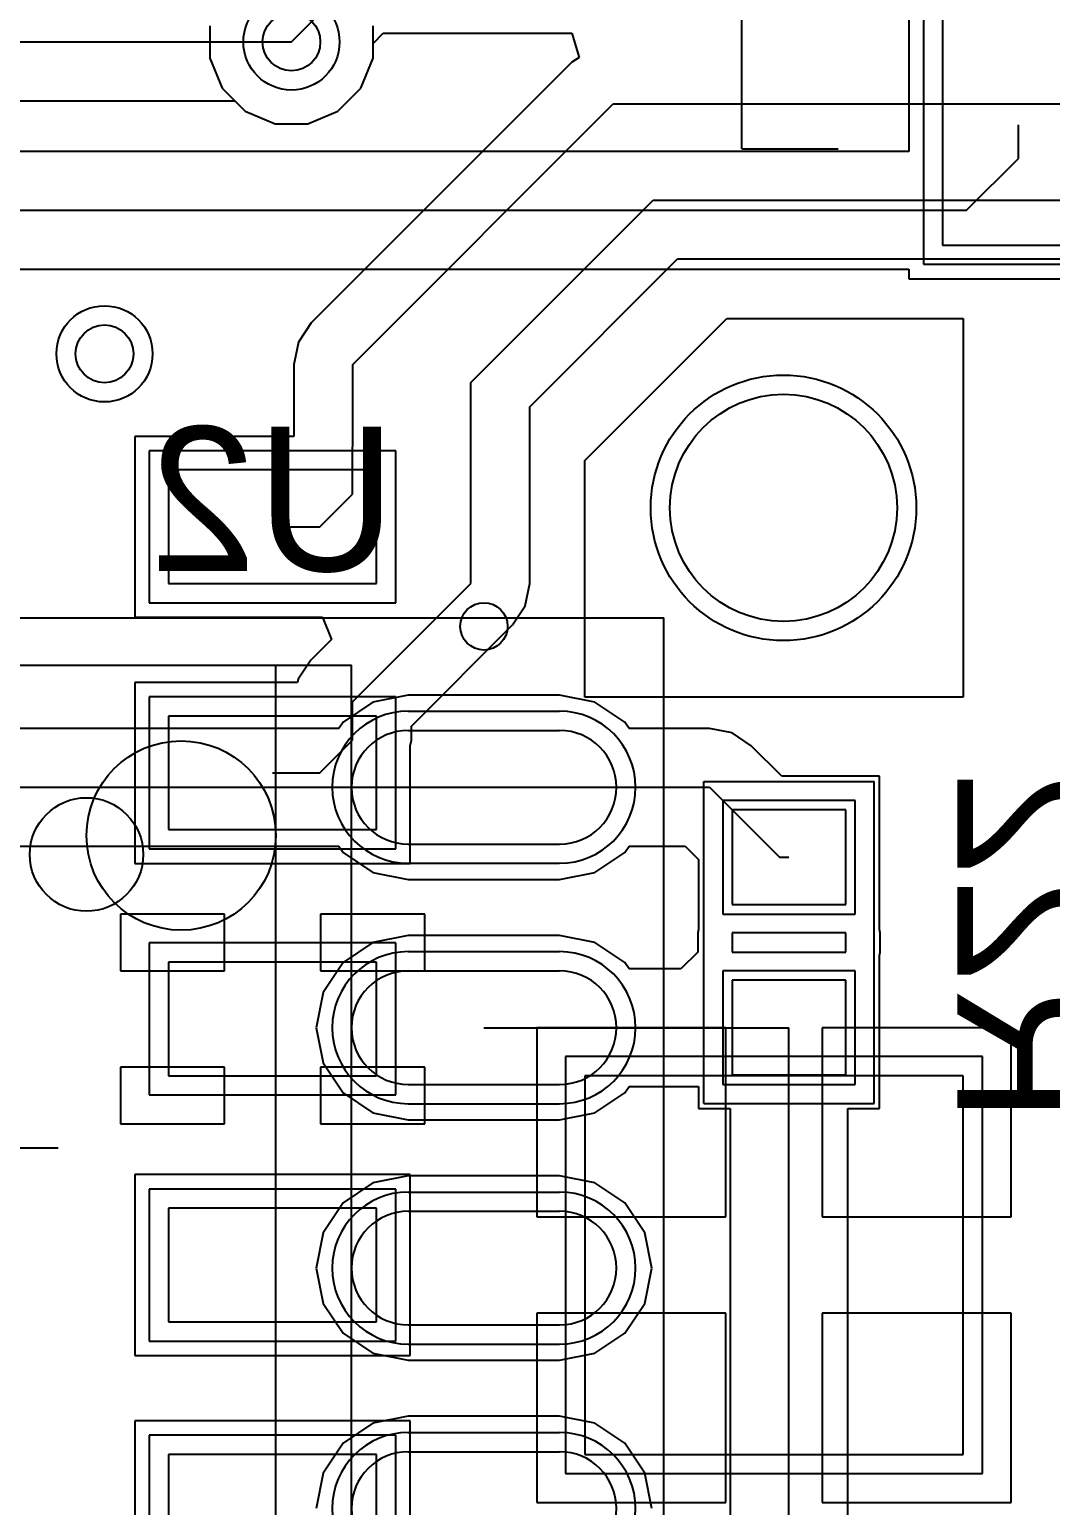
# Model space of a CAD drawing. Header units: millimetres. Extents: x 3.09 to 5.5, y 1.46 to 3.23.
# Drawn here: x 3.997 to 4.2094, y 2.4006 to 2.7076 of the extents above; entities that cross this region are included whole.
import ezdxf

# ---------------------------------------------------------------- set-up
doc = ezdxf.new("R2010")
doc.units = ezdxf.units.MM
doc.header["$MEASUREMENT"] = 0
for name, color, linetype in [('BottomLayer', 5, 'Continuous'), ('BottomOverlay', 54, 'Continuous'), ('BottomPaste', 16, 'Continuous'), ('BottomSolder', 6, 'Continuous'), ('Mechanical12', 56, 'Continuous'), ('Mechanical13', 56, 'Continuous'), ('Mechanical15', 56, 'Continuous'), ('MultiLayer', 9, 'Continuous'), ('PadHoleLayer', 156, 'Continuous'), ('TopLayer', 1, 'Continuous'), ('TopPaste', 8, 'Continuous'), ('TopSolder', 216, 'Continuous'), ('ViaHoleLayer', 16, 'Continuous')]:
    doc.layers.add(name, color=color, linetype=linetype)

# ---------------------------------------------------------------- blocks, each defined once
blk = doc.blocks.new('SOP_8_B_17')
at = {"layer": 'BottomLayer'}
for p, q in [((-0.09252, 0.08681), (-0.12402, 0.08681)), ((0.12402, 0.08681), (0.09252, 0.08681)), ((-0.09252, 0.06319), (-0.12402, 0.06319)), ((0.12402, 0.06319), (0.09252, 0.06319)), ((-0.09252, 0.03681), (-0.12402, 0.03681)), ((0.12402, 0.03681), (0.09252, 0.03681)), ((-0.09252, 0.01319), (-0.12402, 0.01319)), ((0.12402, 0.01319), (0.09252, 0.01319)), ((-0.09252, -0.01319), (-0.12402, -0.01319)), ((0.12402, -0.01319), (0.09252, -0.01319)), ((-0.09252, -0.03681), (-0.12402, -0.03681)), ((0.12402, -0.03681), (0.09252, -0.03681)), ((-0.09252, -0.06319), (-0.12402, -0.06319)), ((0.12402, -0.06319), (0.09252, -0.06319)), ((-0.09252, -0.08681), (-0.12402, -0.08681)), ((0.12402, -0.08681), (0.09252, -0.08681))]:
    blk.add_line(p, q, dxfattribs=at)
for centre, start, end in [((-0.12402, 0.075), 90, 270), ((-0.09252, 0.075), 270, 90), ((0.09252, 0.075), 90, 270), ((0.12402, 0.075), 270, 90), ((-0.12402, 0.025), 90, 270), ((-0.09252, 0.025), 270, 90), ((0.09252, 0.025), 90, 270), ((0.12402, 0.025), 270, 90), ((-0.12402, -0.025), 90, 270), ((-0.09252, -0.025), 270, 90), ((0.09252, -0.025), 90, 270), ((0.12402, -0.025), 270, 90), ((-0.12402, -0.075), 90, 270), ((-0.09252, -0.075), 270, 90), ((0.09252, -0.075), 90, 270), ((0.12402, -0.075), 270, 90)]:
    blk.add_arc(centre, 0.01181, start, end, dxfattribs=at)
at = {"layer": 'BottomOverlay'}
for p, q in [((0.06496, 0.10039), (-0.06496, 0.10039)), ((-0.06496, 0.10039), (-0.06496, -0.10039)), ((0.06496, 0.10039), (0.06496, -0.10039)), ((0.06496, -0.10039), (-0.06496, -0.10039))]:
    blk.add_line(p, q, dxfattribs=at)
for centre, radius in [((-0.02559, -0.06102), 0.01181), ((-0.10827, -0.10846), 0.00492)]:
    blk.add_circle(centre, radius, dxfattribs=at)
at = {"layer": 'BottomPaste'}
for p, q in [((-0.09252, 0.08681), (-0.12402, 0.08681)), ((0.12402, 0.08681), (0.09252, 0.08681)), ((-0.09252, 0.06319), (-0.12402, 0.06319)), ((0.12402, 0.06319), (0.09252, 0.06319)), ((-0.09252, 0.03681), (-0.12402, 0.03681)), ((0.12402, 0.03681), (0.09252, 0.03681)), ((-0.09252, 0.01319), (-0.12402, 0.01319)), ((0.12402, 0.01319), (0.09252, 0.01319)), ((-0.09252, -0.01319), (-0.12402, -0.01319)), ((0.12402, -0.01319), (0.09252, -0.01319)), ((-0.09252, -0.03681), (-0.12402, -0.03681)), ((0.12402, -0.03681), (0.09252, -0.03681)), ((-0.09252, -0.06319), (-0.12402, -0.06319)), ((0.12402, -0.06319), (0.09252, -0.06319)), ((-0.09252, -0.08681), (-0.12402, -0.08681)), ((0.12402, -0.08681), (0.09252, -0.08681))]:
    blk.add_line(p, q, dxfattribs=at)
for centre, start, end in [((-0.12402, 0.075), 90, 270), ((-0.09252, 0.075), 270, 90), ((0.09252, 0.075), 90, 270), ((0.12402, 0.075), 270, 90), ((-0.12402, 0.025), 90, 270), ((-0.09252, 0.025), 270, 90), ((0.09252, 0.025), 90, 270), ((0.12402, 0.025), 270, 90), ((-0.12402, -0.025), 90, 270), ((-0.09252, -0.025), 270, 90), ((0.09252, -0.025), 90, 270), ((0.12402, -0.025), 270, 90), ((-0.12402, -0.075), 90, 270), ((-0.09252, -0.075), 270, 90), ((0.09252, -0.075), 90, 270), ((0.12402, -0.075), 270, 90)]:
    blk.add_arc(centre, 0.01181, start, end, dxfattribs=at)
at = {"layer": 'BottomSolder'}
for p, q in [((-0.09252, 0.09081), (-0.12402, 0.09081)), ((0.12402, 0.09081), (0.09252, 0.09081)), ((-0.09252, 0.05919), (-0.12402, 0.05919)), ((0.12402, 0.05919), (0.09252, 0.05919)), ((-0.09252, 0.04081), (-0.12402, 0.04081)), ((0.12402, 0.04081), (0.09252, 0.04081)), ((-0.09252, 0.00919), (-0.12402, 0.00919)), ((0.12402, 0.00919), (0.09252, 0.00919)), ((-0.09252, -0.00919), (-0.12402, -0.00919)), ((0.12402, -0.00919), (0.09252, -0.00919)), ((-0.09252, -0.04081), (-0.12402, -0.04081)), ((0.12402, -0.04081), (0.09252, -0.04081)), ((-0.09252, -0.05919), (-0.12402, -0.05919)), ((0.12402, -0.05919), (0.09252, -0.05919)), ((-0.09252, -0.09081), (-0.12402, -0.09081)), ((0.12402, -0.09081), (0.09252, -0.09081))]:
    blk.add_line(p, q, dxfattribs=at)
for centre, start, end in [((-0.12402, 0.075), 90, 270), ((-0.09252, 0.075), 270, 90), ((0.09252, 0.075), 90, 270), ((0.12402, 0.075), 270, 90), ((-0.12402, 0.025), 90, 270), ((-0.09252, 0.025), 270, 90), ((0.09252, 0.025), 90, 270), ((0.12402, 0.025), 270, 90), ((-0.12402, -0.025), 90, 270), ((-0.09252, -0.025), 270, 90), ((0.09252, -0.025), 90, 270), ((0.12402, -0.025), 270, 90), ((-0.12402, -0.075), 90, 270), ((-0.09252, -0.075), 270, 90), ((0.09252, -0.075), 90, 270), ((0.12402, -0.075), 270, 90)]:
    blk.add_arc(centre, 0.01581, start, end, dxfattribs=at)
at = {"layer": 'Mechanical13'}
for p, q in [((0.08071, 0.10039), (-0.08071, 0.10039)), ((-0.08071, 0.10039), (-0.08071, -0.10039)), ((0.08071, 0.10039), (0.08071, -0.10039)), ((0.08071, -0.10039), (-0.08071, -0.10039))]:
    blk.add_line(p, q, dxfattribs=at)
blk.add_circle((-0.04528, -0.06496), 0.01969, dxfattribs=at)
at = {"layer": 'Mechanical15'}
for p, q in [((0.14567, 0.11024), (-0.14567, 0.11024)), ((-0.14567, 0.11024), (-0.14567, -0.11024)), ((0.14567, 0.11024), (0.14567, -0.11024)), ((0, 0.01969), (0, -0.01969)), ((0.01969, 0), (-0.01969, 0)), ((0.14567, -0.11024), (-0.14567, -0.11024))]:
    blk.add_line(p, q, dxfattribs=at)
blk = doc.blocks.new('AIR722UG_A10_18')
at = {"layer": 'TopLayer'}
for p, q in [((0.26772, 0.59646), (0.29724, 0.62598)), ((0.29724, 0.62598), (0.34646, 0.62598)), ((0.34646, 0.62598), (0.34646, 0.54724)), ((0.26772, 0.59646), (0.26772, 0.59646)), ((0.26772, 0.54724), (0.26772, 0.59646)), ((0.1811, 0.59449), (0.1811, 0.57087)), ((0.22441, 0.59449), (0.1811, 0.59449)), ((0.22441, 0.57087), (0.22441, 0.59449)), ((0.1811, 0.57087), (0.22441, 0.57087)), ((0.34646, 0.54724), (0.26772, 0.54724)), ((0.1811, 0.54331), (0.1811, 0.51969)), ((0.22441, 0.54331), (0.1811, 0.54331)), ((0.22441, 0.51969), (0.22441, 0.54331)), ((0.1811, 0.51969), (0.22441, 0.51969)), ((0.1811, 0.49213), (0.1811, 0.4685)), ((0.22441, 0.49213), (0.1811, 0.49213)), ((0.22441, 0.4685), (0.22441, 0.49213)), ((0.1811, 0.4685), (0.22441, 0.4685)), ((0.26772, 0.4685), (0.26772, 0.38976)), ((0.34646, 0.4685), (0.26772, 0.4685)), ((0.34646, 0.38976), (0.34646, 0.4685)), ((0.1811, 0.44094), (0.1811, 0.41732)), ((0.22441, 0.44094), (0.1811, 0.44094)), ((0.22441, 0.41732), (0.22441, 0.44094)), ((0.1811, 0.41732), (0.22441, 0.41732)), ((0.1811, 0.38976), (0.1811, 0.36614)), ((0.22441, 0.38976), (0.1811, 0.38976)), ((0.22441, 0.36614), (0.22441, 0.38976)), ((0.26772, 0.38976), (0.34646, 0.38976))]:
    blk.add_line(p, q, dxfattribs=at)
blk.add_circle((0.30906, 0.58661), 0.02362, dxfattribs=at)
at = {"layer": 'TopPaste'}
for p, q in [((0.1811, 0.59449), (0.1811, 0.57087)), ((0.22441, 0.59449), (0.1811, 0.59449)), ((0.22441, 0.57087), (0.22441, 0.59449)), ((0.1811, 0.57087), (0.22441, 0.57087)), ((0.1811, 0.54331), (0.1811, 0.51969)), ((0.22441, 0.54331), (0.1811, 0.54331)), ((0.22441, 0.51969), (0.22441, 0.54331)), ((0.1811, 0.51969), (0.22441, 0.51969)), ((0.1811, 0.49213), (0.1811, 0.4685)), ((0.22441, 0.49213), (0.1811, 0.49213)), ((0.22441, 0.4685), (0.22441, 0.49213)), ((0.1811, 0.4685), (0.22441, 0.4685)), ((0.26772, 0.4685), (0.26772, 0.38976)), ((0.34646, 0.4685), (0.26772, 0.4685)), ((0.34646, 0.38976), (0.34646, 0.4685)), ((0.1811, 0.44094), (0.1811, 0.41732)), ((0.22441, 0.44094), (0.1811, 0.44094)), ((0.22441, 0.41732), (0.22441, 0.44094)), ((0.1811, 0.41732), (0.22441, 0.41732)), ((0.1811, 0.38976), (0.1811, 0.36614)), ((0.22441, 0.38976), (0.1811, 0.38976)), ((0.22441, 0.36614), (0.22441, 0.38976)), ((0.26772, 0.38976), (0.34646, 0.38976))]:
    blk.add_line(p, q, dxfattribs=at)
blk.add_circle((0.30906, 0.58661), 0.02362, dxfattribs=at)
at = {"layer": 'TopSolder'}
for p, q in [((0.1771, 0.59849), (0.1771, 0.56687)), ((0.22841, 0.59849), (0.1771, 0.59849)), ((0.22841, 0.56687), (0.22841, 0.59849)), ((0.1771, 0.56687), (0.22841, 0.56687)), ((0.1771, 0.54731), (0.1771, 0.51569)), ((0.22841, 0.54731), (0.1771, 0.54731)), ((0.22841, 0.51569), (0.22841, 0.54731)), ((0.1771, 0.51569), (0.22841, 0.51569)), ((0.1771, 0.49613), (0.1771, 0.4645)), ((0.22841, 0.49613), (0.1771, 0.49613)), ((0.22841, 0.4645), (0.22841, 0.49613)), ((0.26372, 0.4725), (0.26372, 0.38576)), ((0.35046, 0.4725), (0.26372, 0.4725)), ((0.35046, 0.38576), (0.35046, 0.4725)), ((0.1771, 0.4645), (0.22841, 0.4645)), ((0.1771, 0.44494), (0.1771, 0.41332)), ((0.22841, 0.44494), (0.1771, 0.44494)), ((0.22841, 0.41332), (0.22841, 0.44494)), ((0.1771, 0.41332), (0.22841, 0.41332)), ((0.1771, 0.39376), (0.1771, 0.36214)), ((0.22841, 0.39376), (0.1771, 0.39376)), ((0.22841, 0.36214), (0.22841, 0.39376)), ((0.26372, 0.38576), (0.35046, 0.38576))]:
    blk.add_line(p, q, dxfattribs=at)
blk.add_circle((0.30906, 0.58661), 0.02762, dxfattribs=at)
blk = doc.blocks.new('R0402_B_35')
at = {"layer": 'BottomLayer'}
for p, q in [((-0.00787, 0.01181), (-0.02756, 0.01181)), ((-0.02756, 0.01181), (-0.02756, -0.01181)), ((-0.00787, -0.01181), (-0.00787, 0.01181)), ((-0.002, 0.01181), (-0.002, -0.01181)), ((0.002, 0.01181), (-0.002, 0.01181)), ((0.002, -0.01181), (0.002, 0.01181)), ((0.02756, 0.01181), (0.00787, 0.01181)), ((0.00787, 0.01181), (0.00787, -0.01181)), ((0.02756, -0.01181), (0.02756, 0.01181)), ((-0.02756, -0.01181), (-0.00787, -0.01181)), ((-0.002, -0.01181), (0.002, -0.01181)), ((0.00787, -0.01181), (0.02756, -0.01181))]:
    blk.add_line(p, q, dxfattribs=at)
at = {"layer": 'BottomOverlay'}
for p, q in [((-0.03346, 0.01772), (0.03346, 0.01772)), ((-0.03346, 0.01772), (-0.03346, -0.01772)), ((0.03346, 0.01772), (0.03346, -0.01772)), ((-0.03346, -0.01772), (0.03346, -0.01772))]:
    blk.add_line(p, q, dxfattribs=at)
at = {"layer": 'BottomPaste'}
for p, q in [((-0.00787, 0.01181), (-0.02756, 0.01181)), ((-0.02756, 0.01181), (-0.02756, -0.01181)), ((-0.00787, -0.01181), (-0.00787, 0.01181)), ((0.02756, 0.01181), (0.00787, 0.01181)), ((0.00787, 0.01181), (0.00787, -0.01181)), ((0.02756, -0.01181), (0.02756, 0.01181)), ((-0.02756, -0.01181), (-0.00787, -0.01181)), ((0.00787, -0.01181), (0.02756, -0.01181))]:
    blk.add_line(p, q, dxfattribs=at)
at = {"layer": 'BottomSolder'}
for p, q in [((-0.00591, 0.01378), (-0.02953, 0.01378)), ((-0.02953, 0.01378), (-0.02953, -0.01378)), ((-0.00591, -0.01378), (-0.00591, 0.01378)), ((0.02953, 0.01378), (0.00591, 0.01378)), ((0.00591, 0.01378), (0.00591, -0.01378)), ((0.02953, -0.01378), (0.02953, 0.01378)), ((-0.02953, -0.01378), (-0.00591, -0.01378)), ((0.00591, -0.01378), (0.02953, -0.01378))]:
    blk.add_line(p, q, dxfattribs=at)
at = {"layer": 'Mechanical12'}
for p, q in [((-0.03346, 0.01772), (0.03346, 0.01772)), ((-0.03346, 0.01772), (-0.03346, -0.01772)), ((0.03346, 0.01772), (0.03346, -0.01772)), ((-0.03346, -0.01772), (0.03346, -0.01772))]:
    blk.add_line(p, q, dxfattribs=at)
blk = doc.blocks.new('SOT_23_B_56')
at = {"layer": 'BottomLayer'}
for p, q in [((-0.018, 0.018), (-0.018, -0.018)), ((0.018, 0.018), (-0.018, 0.018)), ((0.018, -0.018), (0.018, 0.018)), ((0.0568, 0.018), (0.0568, -0.018)), ((0.0928, 0.018), (0.0568, 0.018)), ((0.0928, -0.018), (0.0928, 0.018)), ((-0.018, -0.018), (0.018, -0.018)), ((0.0568, -0.018), (0.0928, -0.018)), ((0.02165, -0.055), (0.02165, -0.105)), ((0.05315, -0.055), (0.02165, -0.055)), ((0.05315, -0.105), (0.05315, -0.055)), ((0.02165, -0.105), (0.05315, -0.105))]:
    blk.add_line(p, q, dxfattribs=at)
at = {"layer": 'BottomOverlay'}
for p, q in [((0.025, 0.005), (0.049, 0.005)), ((-0.0201, -0.085), (-0.0201, -0.04)), ((0.0949, -0.085), (0.0949, -0.04)), ((-0.0201, -0.085), (-0.0001, -0.085)), ((0.0749, -0.085), (0.0949, -0.085))]:
    blk.add_line(p, q, dxfattribs=at)
at = {"layer": 'BottomPaste'}
for p, q in [((-0.018, 0.018), (-0.018, -0.018)), ((0.018, 0.018), (-0.018, 0.018)), ((0.018, -0.018), (0.018, 0.018)), ((0.0568, 0.018), (0.0568, -0.018)), ((0.0928, 0.018), (0.0568, 0.018)), ((0.0928, -0.018), (0.0928, 0.018)), ((-0.018, -0.018), (0.018, -0.018)), ((0.0568, -0.018), (0.0928, -0.018)), ((0.02165, -0.055), (0.02165, -0.105)), ((0.05315, -0.055), (0.02165, -0.055)), ((0.05315, -0.105), (0.05315, -0.055)), ((0.02165, -0.105), (0.05315, -0.105))]:
    blk.add_line(p, q, dxfattribs=at)
at = {"layer": 'BottomSolder'}
for p, q in [((-0.022, 0.022), (-0.022, -0.022)), ((0.022, 0.022), (-0.022, 0.022)), ((0.022, -0.022), (0.022, 0.022)), ((0.0528, 0.022), (0.0528, -0.022)), ((0.0968, 0.022), (0.0528, 0.022)), ((0.0968, -0.022), (0.0968, 0.022)), ((-0.022, -0.022), (0.022, -0.022)), ((0.0528, -0.022), (0.0968, -0.022)), ((0.01765, -0.051), (0.01765, -0.109)), ((0.05715, -0.051), (0.01765, -0.051)), ((0.05715, -0.109), (0.05715, -0.051)), ((0.01765, -0.109), (0.05715, -0.109))]:
    blk.add_line(p, q, dxfattribs=at)
at = {"layer": 'PadHoleLayer'}
for points in [[(0, 0), (0, 0), (0, 0), (0, 0)], [(0.0748, 0), (0.0748, 0), (0.0748, 0), (0.0748, 0)], [(0.0374, -0.08), (0.0374, -0.08), (0.0374, -0.08), (0.0374, -0.08)]]:
    blk.add_lwpolyline(points, close=True, dxfattribs=at)

msp = doc.modelspace()

# ---------------------------------------------------------------- linework, layer by layer
at = {"layer": 'BottomLayer'}
for p, q in [((4.17997, 2.71976), (4.17997, 2.68224)), ((4.0685, 2.70162), (4.0685, 2.70838)), ((3.755, 2.705), (4.0515, 2.705)), ((4.06591, 2.69537), (4.0685, 2.70162)), ((4.06112, 2.69059), (4.06591, 2.69537)), ((3.755, 2.69276), (4.03969, 2.69276)), ((4.03969, 2.69276), (4.04187, 2.69059)), ((4.04187, 2.69059), (4.04811, 2.688)), ((4.05488, 2.688), (4.06112, 2.69059)), ((4.04811, 2.688), (4.05488, 2.688)), ((4.20272, 2.68075), (4.20272, 2.68776)), ((4.17997, 2.68224), (3.88538, 2.68224)), ((4.19197, 2.67), (4.20272, 2.68075)), ((3.88538, 2.67), (4.19197, 2.67)), ((3.89045, 2.65776), (4.17997, 2.65776)), ((4.17997, 2.65776), (4.17997, 2.65576)), ((4.17997, 2.65576), (4.22546, 2.65576)), ((4.06845, 2.56772), (4.06223, 2.56356)), ((4.07579, 2.56918), (4.06845, 2.56772)), ((4.10728, 2.56918), (4.07579, 2.56918)), ((4.11462, 2.56772), (4.10728, 2.56918)), ((4.12085, 2.56356), (4.11462, 2.56772)), ((4.06223, 2.56356), (4.06134, 2.56224)), ((4.12173, 2.56224), (4.12085, 2.56356)), ((4.06134, 2.56224), (3.95527, 2.56224)), ((4.13846, 2.56224), (4.12173, 2.56224)), ((4.14315, 2.5613), (4.13846, 2.56224)), ((4.14712, 2.55865), (4.14315, 2.5613)), ((4.15349, 2.55228), (4.14712, 2.55865)), ((4.17381, 2.55228), (4.15349, 2.55228)), ((4.17381, 2.52041), (4.17381, 2.55228)), ((3.9502, 2.55), (4.09154, 2.55)), ((4.09154, 2.55), (4.13846, 2.55)), ((4.13846, 2.55), (4.15303, 2.53543)), ((3.9502, 2.53776), (4.06134, 2.53776)), ((4.06134, 2.53776), (4.06223, 2.53644)), ((4.06223, 2.53644), (4.06845, 2.53228)), ((4.11462, 2.53228), (4.12085, 2.53644)), ((4.12085, 2.53644), (4.12173, 2.53776)), ((4.12173, 2.53776), (4.1334, 2.53776)), ((4.1334, 2.53776), (4.13619, 2.53497)), ((4.13619, 2.53497), (4.13619, 2.52041)), ((4.15303, 2.53543), (4.155, 2.53543)), ((4.06845, 2.53228), (4.07579, 2.53082)), ((4.07579, 2.53082), (4.10728, 2.53082)), ((4.10728, 2.53082), (4.11462, 2.53228)), ((4.13619, 2.52041), (4.13605, 2.51972)), ((4.17395, 2.51972), (4.17381, 2.52041)), ((4.06845, 2.51772), (4.06223, 2.51356)), ((4.07579, 2.51918), (4.06845, 2.51772)), ((4.10728, 2.51918), (4.07579, 2.51918)), ((4.11462, 2.51772), (4.10728, 2.51918)), ((4.12085, 2.51356), (4.11462, 2.51772)), ((4.13605, 2.51972), (4.13605, 2.51572)), ((4.17395, 2.51572), (4.17395, 2.51972)), ((4.13605, 2.51572), (4.1325, 2.51224)), ((4.17381, 2.51503), (4.17395, 2.51572)), ((4.17381, 2.48316), (4.17381, 2.51503)), ((4.06223, 2.51356), (4.05807, 2.50734)), ((4.12173, 2.51224), (4.12085, 2.51356)), ((4.1325, 2.51224), (4.12173, 2.51224)), ((4.05807, 2.50734), (4.05661, 2.5)), ((4.05661, 2.5), (4.05807, 2.49266)), ((4.09154, 2.5), (4.155, 2.5)), ((4.155, 2.36315), (4.155, 2.5)), ((4.05807, 2.49266), (4.06223, 2.48644)), ((4.06223, 2.48644), (4.06845, 2.48228)), ((4.11462, 2.48228), (4.12085, 2.48644)), ((4.12085, 2.48644), (4.12173, 2.48776)), ((4.12173, 2.48776), (4.13619, 2.48776)), ((4.13619, 2.48776), (4.13619, 2.48316)), ((4.06845, 2.48228), (4.07579, 2.48082)), ((4.07579, 2.48082), (4.10728, 2.48082)), ((4.10728, 2.48082), (4.11462, 2.48228)), ((4.13619, 2.48316), (4.14276, 2.48316)), ((4.14276, 2.48316), (4.14276, 2.36822)), ((4.16724, 2.36315), (4.16724, 2.48316)), ((4.16724, 2.48316), (4.17381, 2.48316)), ((4.07579, 2.46918), (4.06845, 2.46772)), ((4.10728, 2.46918), (4.07579, 2.46918)), ((4.11462, 2.46772), (4.10728, 2.46918)), ((4.06845, 2.46772), (4.06223, 2.46356)), ((4.12085, 2.46356), (4.11462, 2.46772)), ((4.06223, 2.46356), (4.05807, 2.45734)), ((4.125, 2.45734), (4.12085, 2.46356)), ((4.05807, 2.45734), (4.05661, 2.45)), ((4.12646, 2.45), (4.125, 2.45734)), ((4.05661, 2.45), (4.05807, 2.44266)), ((4.125, 2.44266), (4.12646, 2.45)), ((4.05807, 2.44266), (4.06223, 2.43644)), ((4.12085, 2.43644), (4.125, 2.44266)), ((4.06223, 2.43644), (4.06845, 2.43228)), ((4.11462, 2.43228), (4.12085, 2.43644)), ((4.06845, 2.43228), (4.07579, 2.43082)), ((4.10728, 2.43082), (4.11462, 2.43228)), ((4.07579, 2.43082), (4.10728, 2.43082)), ((4.07579, 2.41918), (4.06845, 2.41772)), ((4.10728, 2.41918), (4.07579, 2.41918)), ((4.11462, 2.41772), (4.10728, 2.41918)), ((4.06845, 2.41772), (4.06223, 2.41356)), ((4.12085, 2.41356), (4.11462, 2.41772)), ((4.06223, 2.41356), (4.05807, 2.40734)), ((4.125, 2.40734), (4.12085, 2.41356)), ((4.05807, 2.40734), (4.05661, 2.4)), ((4.12646, 2.4), (4.125, 2.40734))]:
    msp.add_line(p, q, dxfattribs=at)
for centre in [(4.0515, 2.705), (4.0126, 2.64014)]:
    msp.add_circle(centre, 0.01, dxfattribs=at)
at = {"layer": 'MultiLayer'}
for centre in [(4.0515, 2.705), (4.0126, 2.64014)]:
    msp.add_circle(centre, 0.01, dxfattribs=at)
at = {"layer": 'TopLayer'}
for p, q in [((4.0515, 2.705), (4.06553, 2.71904)), ((4.0345, 2.70838), (4.0345, 2.70162)), ((4.0685, 2.7047), (4.0706, 2.7068)), ((4.0685, 2.70162), (4.0685, 2.7047)), ((4.0706, 2.7068), (4.10982, 2.7068)), ((4.10982, 2.7068), (4.11134, 2.7018)), ((4.0345, 2.70162), (4.03708, 2.69537)), ((4.06591, 2.69537), (4.0685, 2.70162)), ((4.11134, 2.7018), (4.10981, 2.70078)), ((4.10981, 2.70078), (4.05559, 2.64656)), ((4.03708, 2.69537), (4.04187, 2.69059)), ((4.06112, 2.69059), (4.06591, 2.69537)), ((4.06424, 2.63791), (4.11846, 2.69213)), ((4.11846, 2.69213), (4.41111, 2.69213)), ((4.04187, 2.69059), (4.04811, 2.688)), ((4.05488, 2.688), (4.06112, 2.69059)), ((4.04811, 2.688), (4.05488, 2.688)), ((4.08882, 2.63421), (4.12674, 2.67213)), ((4.12674, 2.67213), (4.41939, 2.67213)), ((4.10106, 2.62914), (4.13181, 2.65989)), ((4.13181, 2.65989), (4.256, 2.65989)), ((4.05559, 2.64656), (4.05294, 2.64259)), ((4.05294, 2.64259), (4.05201, 2.63791)), ((4.05201, 2.63791), (4.05201, 2.62298)), ((4.06424, 2.62086), (4.06424, 2.63791)), ((4.08882, 2.5924), (4.08882, 2.63421)), ((4.10106, 2.5924), (4.10106, 2.62914)), ((4.05201, 2.62298), (4.01891, 2.62298)), ((4.01891, 2.62298), (4.01891, 2.58536)), ((4.06421, 2.62083), (4.06424, 2.62086)), ((4.06421, 2.61098), (4.06421, 2.62083)), ((4.0574, 2.60417), (4.06421, 2.61098)), ((4.04756, 2.60417), (4.0574, 2.60417)), ((4.06421, 2.56779), (4.08882, 2.5924)), ((4.10013, 2.58772), (4.10106, 2.5924)), ((4.09747, 2.58375), (4.10013, 2.58772)), ((4.01891, 2.58536), (4.05795, 2.58536)), ((4.05795, 2.58536), (4.05986, 2.58074)), ((4.07645, 2.56272), (4.09747, 2.58375)), ((4.05986, 2.58074), (4.05556, 2.57644)), ((4.05556, 2.57644), (4.05291, 2.57247)), ((4.05291, 2.57247), (4.05278, 2.5718)), ((4.05278, 2.5718), (4.01891, 2.5718)), ((4.01891, 2.5718), (4.01891, 2.53418)), ((4.06421, 2.5598), (4.06421, 2.56779)), ((4.07645, 2.5598), (4.07645, 2.56272)), ((4.0574, 2.55299), (4.06421, 2.5598)), ((4.07621, 2.55862), (4.07645, 2.5598)), ((4.07621, 2.53418), (4.07621, 2.55862)), ((4.04756, 2.55299), (4.0574, 2.55299)), ((4.01891, 2.53418), (4.07621, 2.53418)), ((4.03756, 2.52362), (4.01591, 2.52362)), ((4.01591, 2.52362), (4.01591, 2.51181)), ((4.03756, 2.51181), (4.03756, 2.52362)), ((4.07921, 2.52362), (4.05756, 2.52362)), ((4.05756, 2.52362), (4.05756, 2.51181)), ((4.07921, 2.51181), (4.07921, 2.52362)), ((4.01591, 2.51181), (4.03756, 2.51181)), ((4.05756, 2.51181), (4.07921, 2.51181)), ((4.14189, 2.5), (4.10252, 2.5)), ((4.10252, 2.5), (4.10252, 2.46063)), ((4.14189, 2.46063), (4.14189, 2.5)), ((4.20126, 2.5), (4.16189, 2.5)), ((4.16189, 2.5), (4.16189, 2.46063)), ((4.20126, 2.46063), (4.20126, 2.5)), ((4.03756, 2.49181), (4.01591, 2.49181)), ((4.01591, 2.49181), (4.01591, 2.48)), ((4.03756, 2.48), (4.03756, 2.49181)), ((4.07921, 2.49181), (4.05756, 2.49181)), ((4.05756, 2.49181), (4.05756, 2.48)), ((4.07921, 2.48), (4.07921, 2.49181)), ((4.01591, 2.48), (4.03756, 2.48)), ((4.05756, 2.48), (4.07921, 2.48)), ((4.07621, 2.46944), (4.01891, 2.46944)), ((4.01891, 2.46944), (4.01891, 2.43182)), ((4.07621, 2.43182), (4.07621, 2.46944)), ((4.10252, 2.46063), (4.14189, 2.46063)), ((4.16189, 2.46063), (4.20126, 2.46063)), ((4.14189, 2.44063), (4.10252, 2.44063)), ((4.10252, 2.44063), (4.10252, 2.40126)), ((4.14189, 2.40126), (4.14189, 2.44063)), ((4.20126, 2.44063), (4.16189, 2.44063)), ((4.16189, 2.44063), (4.16189, 2.40126)), ((4.20126, 2.40126), (4.20126, 2.44063)), ((4.01891, 2.43182), (4.07621, 2.43182)), ((4.07621, 2.41826), (4.01891, 2.41826)), ((4.01891, 2.41826), (4.01891, 2.38064)), ((4.07621, 2.38064), (4.07621, 2.41826)), ((4.10252, 2.40126), (4.14189, 2.40126)), ((4.16189, 2.40126), (4.20126, 2.40126))]:
    msp.add_line(p, q, dxfattribs=at)
for centre in [(4.0515, 2.705), (4.0126, 2.64014)]:
    msp.add_circle(centre, 0.01, dxfattribs=at)
at = {"layer": 'ViaHoleLayer'}
for centre in [(4.0515, 2.705), (4.0126, 2.64014)]:
    msp.add_circle(centre, 0.006, dxfattribs=at)

# ---------------------------------------------------------------- block references
for name, p in [('AIR722UG_A10_18', (3.8448, 2.0215)), ('SOT_23_B_56', (4.16531, 2.76776))]:
    msp.add_blockref(name, p)
for name, p, rotation in [('SOP_8_B_17', (3.98327, 2.475), 180), ('R0402_B_35', (4.155, 2.51772), 90)]:
    msp.add_blockref(name, p, dxfattribs=dict(rotation=rotation))

# ---------------------------------------------------------------- texts
at = {"layer": 'BottomOverlay', "text_generation_flag": 2}
msp.add_text('U2', height=0.03, dxfattribs=at).set_placement((4.07322, 2.595))
msp.add_text('R22', height=0.03, rotation=270, dxfattribs=at).set_placement((4.19, 2.48001))

doc.saveas('drawing.dxf')
